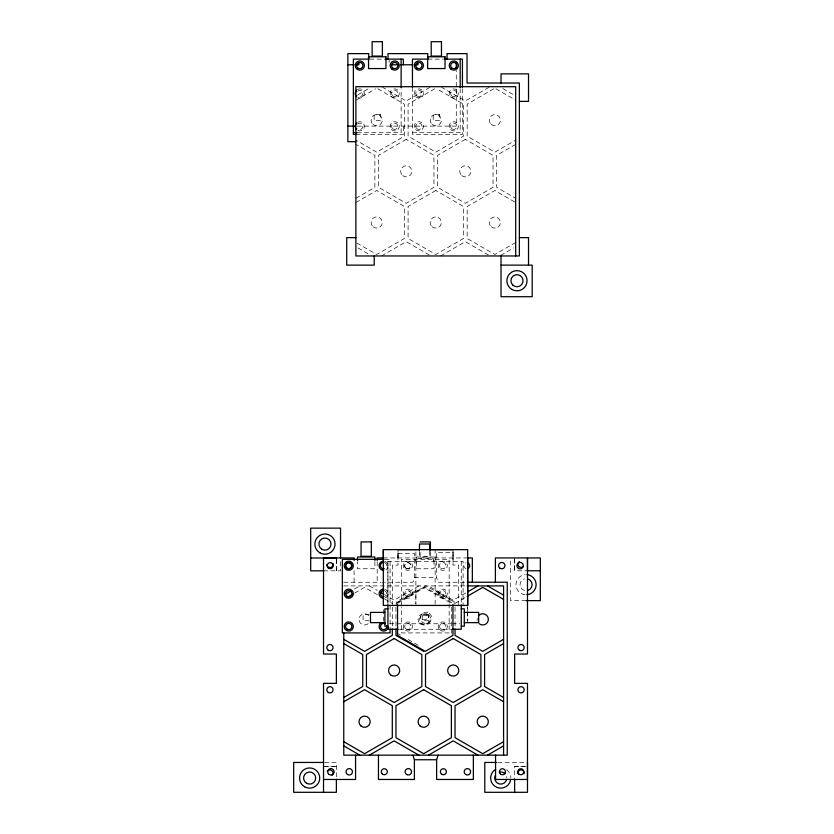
<?xml version="1.0" encoding="UTF-8"?>
<svg xmlns="http://www.w3.org/2000/svg" width="834" height="834" viewBox="0 0 834 834"><rect width="100%" height="100%" fill="white"/><g stroke="black" fill="none" stroke-linecap="round" stroke-linejoin="round"><path stroke-width="0.63" stroke-dasharray="4.17 3.13" d="M336.602 570.831L336.602 557.998M383.327 621.184L383.327 606.86M387.914 605.432L387.914 561.418L463.099 561.418L463.099 605.432M392.501 605.432L392.501 565.087L397.995 565.087L397.995 549.627M396.88 605.432L396.88 601.533L415.885 590.566L415.885 604.191L415.874 549.627M435.139 604.191L435.139 549.637M458.512 605.432L458.512 565.087L453.018 565.087L453.008 549.627M453.018 552.004L453.008 557.946L453.008 552.327L436.62 552.327L436.62 577.649L438.1 582.236L466.05 582.236M454.134 604.139L454.134 601.533L435.129 590.566M467.686 612.062L467.686 621.163L467.686 606.985M467.686 610.759L467.686 606.86M514.411 559.228L514.411 570.779L527.484 570.779M397.995 553.442L414.394 553.442L414.394 577.649L412.913 582.236L382.243 582.236M358.026 94.732L368.722 88.55M355.878 100.205L375.613 88.811M429.885 87.351L406.252 100.997L382.608 87.351M434.681 88.811L408.087 104.177L408.087 136.161L435.786 152.163L463.495 136.161L463.495 104.177L436.901 88.811M488.964 87.351L465.33 100.997L441.686 87.351M493.759 88.811L467.165 104.177L467.165 136.161L494.864 152.163L515.693 140.133M355.878 198.294L374.873 187.327L374.873 155.333L355.878 144.365M355.878 202.526L376.707 190.506L404.417 206.498L404.417 238.493L376.707 254.485L355.878 242.465M515.693 144.365L496.699 155.333L496.699 187.327L515.693 198.294M381.482 255.965L406.252 241.662L431.011 255.965M440.56 255.965L465.33 241.662L490.09 255.965M515.693 242.465L494.864 254.485L467.165 238.493L467.165 206.498L494.864 190.506L515.693 202.526M500.713 255.35L513.556 247.927M354.471 588.992L359.819 585.906M354.731 593.078L364.594 587.376L377.896 595.059M418.897 585.906L394.138 600.199L385.131 594.996M398.235 601.783L425.945 585.781L453.654 601.783M395.962 603.378L423.672 587.376L451.382 603.378M397.547 603.368L425.257 587.365L452.966 603.368M465.591 593.047L453.216 600.199L428.447 585.906M455.041 603.378L466.123 596.977M369.785 59.12L384.714 59.12M427.811 59.12L443.427 59.12M357.223 126.111L456.281 126.111L456.281 70.713M357.15 132.721L401.123 132.721L401.123 88.821M412.455 132.721L460.201 132.721L460.201 88.821M355.941 134.451L403.354 134.451L403.354 126.111M383.327 557.946L467.686 557.946M384.912 559.333L390.083 559.333L390.083 627.856M323.529 570.831L340.543 570.831L340.543 559.187M414.394 577.649L436.62 577.649M343.764 582.236L380.971 582.236M343.764 585.906L466.55 585.906M526.046 600.626L510.471 600.626L510.471 557.946M369.326 614.533L363.092 614.533L363.092 620.767L369.326 620.767M389.822 623.769L450.819 623.769M452.111 623.769L459.899 623.769M399.496 629.274L450.975 629.274M324.728 762.453L336.373 762.453L336.373 779.467M497.731 762.453L524.888 762.453M323.529 766.394L336.373 766.394M524.909 766.394L514.641 766.394L514.641 779.467M324.812 766.623L336.373 766.623M514.641 766.623L527.484 766.623M429.802 613.803L429.374 613.688C435.431 617.702 427.592 626.928 422.348 622.06C416.239 617.233 424.996 608.539 429.854 613.855M429.124 615.398L428.697 615.273C435.202 619.652 425.872 629.097 421.149 623.04C416.01 617.963 424.662 610.394 429.166 615.45M502.85 88.55L513.556 94.732M495.959 88.811L515.693 100.205M377.823 88.811L404.417 104.177L404.417 136.161L376.707 152.163L355.878 140.133M358.026 247.927L368.722 254.109M369.368 585.906L377.249 590.451M384.547 598.895L392.303 603.378M398.235 633.777L400.445 635.049M408.212 639.532L418.188 645.297M453.008 557.936L453.018 565.087M514.641 557.946L514.641 570.779M462.432 88.748L462.432 134.451L412.455 134.451L412.455 88.383M461.265 561.418L461.265 603.701M455.041 607.215L455.041 627.689M451.382 607.215L451.382 635.372M433.305 561.418L433.305 558.394L415.874 558.394L415.885 561.418M430.407 551.503L430.407 556.299L420.148 556.299L420.148 551.503M429.708 551.201L429.719 558.394M419.46 551.201L419.46 558.394M401.415 605.807L401.415 559.333L449.161 559.333L449.161 632.923L401.415 632.923L401.415 607.1M395.962 607.215L395.962 627.689M392.303 607.215L392.303 627.689M389.103 60.246L389.103 62.508M387.914 561.418L387.914 603.701M377.177 561.772L377.177 582.236M374.914 561.689L374.914 568.757L357.494 568.757L357.494 561.689M354.085 570.727L354.085 582.236M336.373 559.28L336.373 570.831M465.945 568.569A3.013 3.013 0 0 1 465.945 562.752M384.443 562.523A3.2 3.2 0 0 1 385.788 567.954M368.19 623.655A5.598 5.598 0 0 1 360.111 622.717A5.598 5.598 0 0 1 361.518 614.7A5.598 5.598 0 0 1 369.441 616.576M477.246 620.35A5.598 5.598 0 0 1 477.236 618.401M384.464 590.67A3.117 3.117 0 0 1 384.464 596.696M384.849 589.252A4.587 4.587 0 0 1 384.849 598.114M384.849 561.324A4.587 4.587 0 0 1 385.954 569.716M525.18 594.725A10.081 10.081 0 0 1 515.965 584.676A10.081 10.081 0 0 1 525.18 574.626M524.492 590.514A6.046 6.046 0 0 1 524.492 578.827M506.53 769.772A10.081 10.081 0 0 1 510.835 778.039M506.592 776.475A6.046 6.046 0 0 1 506.801 778.039M357.588 124.089A3.117 3.117 0 0 1 361.998 124.089A3.117 3.117 0 0 1 361.998 128.499A3.117 3.117 0 0 1 357.588 128.499M357.505 122.327A4.587 4.587 0 0 1 364.385 126.299A4.587 4.587 0 0 1 357.505 130.271M357.588 91.271A3.117 3.117 0 0 1 361.998 91.271A3.117 3.117 0 0 1 361.998 95.681A3.117 3.117 0 0 1 357.588 95.681M357.505 89.499A4.587 4.587 0 0 1 364.385 93.471A4.587 4.587 0 0 1 357.505 97.442M406.252 139.341L378.542 155.333L378.542 187.327L406.252 203.319L433.951 187.327L433.951 155.333L406.252 139.341M465.33 139.341L437.621 155.333L437.621 187.327L465.33 203.319L493.03 187.327L493.03 155.333L465.33 139.341M435.786 190.506L408.087 206.498L408.087 238.493L435.786 254.485L463.495 238.493L463.495 206.498L435.786 190.506M380.367 114.321L374.132 114.321L374.132 120.555L380.367 120.555L380.367 114.321M439.445 114.321L433.211 114.321L433.211 120.555L439.445 120.555L439.445 114.321M433.993 556.997L416.573 556.997L416.573 568.757L433.993 568.757L433.993 556.997M428.405 614.533L422.171 614.533L422.171 620.767L428.405 620.767L428.405 614.533M426.424 615.701L422.755 615.701L422.755 619.37L426.424 619.37L426.424 615.701M397.995 557.946L397.995 552.004L397.995 557.946M406.137 568.267A3.013 3.013 0 0 0 410.662 565.661A3.013 3.013 0 0 0 406.137 563.054A3.013 3.013 0 0 0 406.137 568.267M440.988 568.319A3.2 3.2 0 0 0 445.888 565.733A3.2 3.2 0 0 0 441.196 562.783A3.2 3.2 0 0 0 440.988 568.319M440.529 628.711A3.117 3.117 0 0 0 445.752 627.314A3.117 3.117 0 0 0 441.926 623.498A3.117 3.117 0 0 0 440.529 628.711M440.446 630.473A4.587 4.587 0 0 0 447.326 626.501A4.587 4.587 0 0 0 440.446 622.539A4.587 4.587 0 0 0 440.446 630.473M406.273 629.201A3.117 3.117 0 0 0 410.953 626.501A3.117 3.117 0 0 0 406.273 623.801A3.117 3.117 0 0 0 406.273 629.201M405.543 630.473A4.587 4.587 0 0 0 412.413 626.501A4.587 4.587 0 0 0 405.543 622.539A4.587 4.587 0 0 0 405.543 630.473M440.529 595.883A3.117 3.117 0 0 0 445.752 594.486A3.117 3.117 0 0 0 441.926 590.67A3.117 3.117 0 0 0 440.529 595.883M439.497 596.925A4.587 4.587 0 0 0 447.17 594.871A4.587 4.587 0 0 0 441.551 589.252A4.587 4.587 0 0 0 439.497 596.925M405.626 595.883A3.117 3.117 0 0 0 410.839 594.486A3.117 3.117 0 0 0 407.023 590.67A3.117 3.117 0 0 0 405.626 595.883M405.543 597.655A4.587 4.587 0 0 0 412.413 593.683A4.587 4.587 0 0 0 405.543 589.711A4.587 4.587 0 0 0 405.543 597.655M440.446 569.716A4.587 4.587 0 0 0 447.326 565.744A4.587 4.587 0 0 0 440.446 561.782A4.587 4.587 0 0 0 440.446 569.716M406.273 568.444A3.117 3.117 0 0 0 410.953 565.744A3.117 3.117 0 0 0 406.273 563.044A3.117 3.117 0 0 0 406.273 568.444M405.543 569.716A4.587 4.587 0 0 0 412.413 565.744A4.587 4.587 0 0 0 405.543 561.782A4.587 4.587 0 0 0 405.543 569.716M420.075 623.655A5.598 5.598 0 0 0 429.187 620.35A5.598 5.598 0 0 0 421.764 614.116A5.598 5.598 0 0 0 420.075 623.655M416.666 128.499A3.117 3.117 0 0 0 421.889 127.102A3.117 3.117 0 0 0 418.063 123.286A3.117 3.117 0 0 0 416.666 128.499M415.634 129.541A4.587 4.587 0 0 0 423.307 127.487A4.587 4.587 0 0 0 417.688 121.868A4.587 4.587 0 0 0 415.634 129.541M452.226 128.999A3.117 3.117 0 0 0 456.896 126.299A3.117 3.117 0 0 0 452.226 123.599A3.117 3.117 0 0 0 452.226 128.999M450.537 129.541A4.587 4.587 0 0 0 458.21 127.487A4.587 4.587 0 0 0 452.591 121.868A4.587 4.587 0 0 0 450.537 129.541M417.313 96.171A3.117 3.117 0 0 0 421.994 93.471A3.117 3.117 0 0 0 417.313 90.77A3.117 3.117 0 0 0 417.313 96.171M415.634 96.713A4.587 4.587 0 0 0 423.307 94.659A4.587 4.587 0 0 0 417.688 89.04A4.587 4.587 0 0 0 415.634 96.713M452.226 96.171A3.117 3.117 0 0 0 456.896 93.471A3.117 3.117 0 0 0 452.226 90.77A3.117 3.117 0 0 0 452.226 96.171M450.537 96.713A4.587 4.587 0 0 0 458.21 94.659A4.587 4.587 0 0 0 452.591 89.04A4.587 4.587 0 0 0 450.537 96.713M393.148 128.999A3.117 3.117 0 0 0 397.818 126.299A3.117 3.117 0 0 0 393.148 123.599A3.117 3.117 0 0 0 393.148 128.999M391.459 129.541A4.587 4.587 0 0 0 399.132 127.487A4.587 4.587 0 0 0 393.512 121.868A4.587 4.587 0 0 0 391.459 129.541M393.148 96.171A3.117 3.117 0 0 0 397.818 93.471A3.117 3.117 0 0 0 393.148 90.77A3.117 3.117 0 0 0 393.148 96.171M391.459 96.713A4.587 4.587 0 0 0 399.132 94.659A4.587 4.587 0 0 0 393.512 89.04A4.587 4.587 0 0 0 391.459 96.713M432.189 124.454A5.598 5.598 0 0 0 441.301 121.139A5.598 5.598 0 0 0 433.878 114.915A5.598 5.598 0 0 0 432.189 124.454M491.268 124.454A5.598 5.598 0 0 0 500.379 121.139A5.598 5.598 0 0 0 492.957 114.915A5.598 5.598 0 0 0 491.268 124.454M373.111 124.454A5.598 5.598 0 0 0 382.222 121.139A5.598 5.598 0 0 0 374.8 114.915A5.598 5.598 0 0 0 373.111 124.454M461.734 175.62A5.598 5.598 0 0 0 470.835 172.304A5.598 5.598 0 0 0 463.412 166.07A5.598 5.598 0 0 0 461.734 175.62M402.655 175.62A5.598 5.598 0 0 0 411.756 172.304A5.598 5.598 0 0 0 404.334 166.07A5.598 5.598 0 0 0 402.655 175.62M432.189 226.785A5.598 5.598 0 0 0 441.301 223.47A5.598 5.598 0 0 0 433.878 217.236A5.598 5.598 0 0 0 432.189 226.785M373.111 226.785A5.598 5.598 0 0 0 382.222 223.47A5.598 5.598 0 0 0 374.8 217.236A5.598 5.598 0 0 0 373.111 226.785M491.268 226.785A5.598 5.598 0 0 0 500.379 223.47A5.598 5.598 0 0 0 492.957 217.236A5.598 5.598 0 0 0 491.268 226.785"/><path stroke-width="1.25" d="M383.327 549.627L383.327 605.432L467.686 605.432L467.686 549.627L383.327 549.627L383.327 557.936L377.177 557.946L377.177 560.5M527.484 570.779L527.484 557.946L527.484 654.033L514.641 654.033L514.641 683.369L527.484 683.369L527.484 779.467L495.563 779.467L495.563 755.166M438.1 755.166L436.62 759.753L436.62 779.467L473.358 779.467L473.358 755.166M345.912 593.933L351.26 590.847M348.153 596.873L352.532 594.34M467.843 591.754L477.976 585.906M467.238 596.341L482.75 587.376L503.58 599.406M343.764 697.495L362.759 686.528L362.759 654.544L343.764 643.577M343.764 701.738L364.594 689.708L392.303 705.7L392.303 737.694L364.594 753.686L343.764 741.666M503.58 639.334L482.75 651.364L455.041 635.372L455.041 628.972M503.58 643.577L484.585 654.544L484.585 686.528L503.58 697.495M369.368 755.166L394.138 740.873L418.897 755.166M428.447 755.166L453.216 740.873L477.976 755.166M503.58 741.666L482.75 753.686L455.041 737.694L455.041 705.7L482.75 689.708L503.58 701.738M487.525 755.166L503.58 745.898M368.868 59.12L353.376 59.12L353.376 134.451L355.941 134.451M385.423 59.12L403.354 59.12L403.354 64.771M427.946 59.12L412.455 59.12L412.455 87.528M444.501 59.12L462.432 59.12L462.432 87.466M347.882 64.771L353.991 64.771M356.431 64.771L358.881 64.771L358.881 62.508M391.417 64.771L398.172 64.771M400.758 64.771L412.767 64.771M415.363 64.771L417.959 64.771L417.959 62.508M519.363 101.373L528.527 101.373L528.527 73.861L501.026 73.861L501.026 83.025M347.882 126.111L354.325 126.111M353.376 132.721L357.15 132.721M355.878 141.686L347.882 141.686L347.882 53.616L368.743 53.616L368.743 59.12M355.878 237.627L346.715 237.627L346.715 265.129L374.216 265.129L374.216 255.965M519.363 237.627L528.527 237.627L528.527 265.129M501.026 265.129L532.196 265.129L532.196 296.706L501.026 296.706L501.026 255.965M420.148 541.912L430.407 541.912L430.407 550.304M397.995 549.648L419.752 549.637M429.979 549.637L453.018 549.637M467.686 557.946L472.346 557.946L472.346 582.236M310.696 557.998L336.602 557.998M384.057 559.333L342.336 559.333L342.336 632.923L390.083 632.923L390.083 629.055M323.769 570.831L310.696 570.831L310.696 528.141L340.543 528.141L340.543 557.894M527.244 570.779L540.317 570.779M467.311 582.236L507.249 582.236L507.249 755.166L343.764 755.166L343.764 632.902M467.196 585.906L503.58 585.906L503.58 755.166M526.046 600.626L540.317 600.626L540.317 557.946L495.386 557.946L495.386 582.236M387.914 608.82L384.891 608.82L384.891 626.24L387.914 626.24M461.265 608.82L464.288 608.82L464.288 626.24L461.265 626.24M384.891 612.396L370.494 612.396L370.494 622.654L384.891 622.654M464.288 612.396L478.685 612.396L478.685 622.654L464.288 622.654M398.204 629.274L387.914 629.274L387.914 604.984M452.257 629.274L461.265 629.274L461.265 604.984M412.913 755.166L414.394 759.753L436.62 759.753M323.436 762.453L293.683 762.453L293.683 792.3L336.373 792.3L336.373 779.321M496.438 762.453L484.794 762.453L484.794 792.3L527.484 792.3L527.484 762.453M323.529 779.467L355.565 779.467L355.565 755.166M487.525 585.906L503.58 595.174M380.627 592.401L384.005 594.35M423.672 651.364L395.962 635.372L395.962 628.972M343.764 639.334L364.594 651.364L392.303 635.372L392.303 628.972M343.764 745.898L359.819 755.166M515.693 255.965L515.693 86.694L355.878 86.694L355.878 255.965L519.363 255.965L519.363 83.025L467.019 83.025L467.019 53.616L447.066 53.616L447.066 59.12M514.641 779.425L514.641 792.3M467.686 557.936L467.686 605.432M460.201 59.12L460.201 87.528M456.281 62.988L456.281 68.138M452.966 604.65L452.966 635.362L425.257 651.364L397.547 635.362L397.547 604.65M429.708 549.992L429.708 543.997L419.46 543.997L419.46 550.002M427.811 59.12L427.811 53.616L387.998 53.616L387.998 59.12M414.394 759.753L414.394 779.467L378.448 779.467L378.448 755.166M401.123 59.12L401.123 87.528M374.914 560.531L374.914 556.997L357.494 556.997L357.494 560.531M354.085 560.5L354.085 557.946L323.529 557.946L323.529 654.033L336.373 654.033L336.373 683.369L323.529 683.369L323.529 792.3M467.499 562.752A3.013 3.013 0 0 1 467.499 568.569M384.328 568.736A3.2 3.2 0 0 1 380.429 565.973A3.2 3.2 0 0 1 383.609 562.408M479.154 615.085A5.598 5.598 0 0 1 486.816 615.534A5.598 5.598 0 0 1 486.816 623.217A5.598 5.598 0 0 1 479.154 623.655M386.674 625.698A3.117 3.117 0 0 1 383.661 629.628A3.117 3.117 0 0 1 380.648 625.698A3.117 3.117 0 0 1 385.214 623.801M388.248 626.501A4.587 4.587 0 0 1 381.367 630.473A4.587 4.587 0 0 1 381.367 622.539M383.661 596.8A3.117 3.117 0 0 1 380.544 593.683A3.117 3.117 0 0 1 383.661 590.566M383.661 598.27A4.587 4.587 0 0 1 379.074 593.683A4.587 4.587 0 0 1 383.661 589.096M383.661 570.331A4.587 4.587 0 0 1 379.074 565.744A4.587 4.587 0 0 1 383.661 561.167M523.262 566.567A3.117 3.117 0 0 1 518.362 562.804M518.852 562.158A3.117 3.117 0 0 1 519.499 561.657M526.932 574.626A10.081 10.081 0 0 1 536.137 584.676A10.081 10.081 0 0 1 526.932 594.725M527.62 578.827A6.046 6.046 0 0 1 527.62 590.514M518.05 773.848A3.117 3.117 0 0 1 521.062 769.928A3.117 3.117 0 0 1 524.075 773.848M510.491 780.645A10.081 10.081 0 0 1 494.604 786.035A10.081 10.081 0 0 1 495.709 769.302M506.592 779.602A6.046 6.046 0 0 1 498.43 783.626A6.046 6.046 0 0 1 495.511 775.015M499.18 772.19A6.046 6.046 0 0 1 505.029 773.754M332.964 563.607A3.117 3.117 0 0 1 330.358 567.506A3.117 3.117 0 0 1 326.834 564.409M327.251 771.481A3.117 3.117 0 0 1 331.849 770.574A3.117 3.117 0 0 1 332.151 775.245M356.556 129.541A4.587 4.587 0 0 1 356.556 123.057M356.556 96.713A4.587 4.587 0 0 1 356.556 90.228M394.138 638.542L366.428 654.544L366.428 686.528L394.138 702.53L421.837 686.528L421.837 654.544L394.138 638.542M453.216 638.542L425.507 654.544L425.507 686.528L453.216 702.53L480.916 686.528L480.916 654.544L453.216 638.542M423.672 689.708L395.962 705.7L395.962 737.694L423.672 753.686L451.382 737.694L451.382 705.7L423.672 689.708M382.389 41.7L372.131 41.7L372.131 56.097L382.389 56.097L382.389 41.7M441.467 41.7L431.209 41.7L431.209 56.097L441.467 56.097L441.467 41.7M385.965 56.795L368.545 56.795L368.545 68.555L385.965 68.555L385.965 56.795M445.043 56.795L427.623 56.795L427.623 68.555L445.043 68.555L445.043 56.795M371.328 541.912L361.07 541.912L361.07 556.299L371.328 556.299L371.328 541.912M511.94 289.461A10.081 10.081 0 0 0 527.067 280.724A10.081 10.081 0 0 0 511.94 271.988A10.081 10.081 0 0 0 511.94 289.461M512.702 284.999A6.046 6.046 0 0 0 522.824 282.288A6.046 6.046 0 0 0 515.412 274.876A6.046 6.046 0 0 0 512.702 284.999M328.387 692.491A3.117 3.117 0 0 0 333.068 689.791A3.117 3.117 0 0 0 328.387 687.091A3.117 3.117 0 0 0 328.387 692.491M327.752 649.822A3.117 3.117 0 0 0 332.964 648.425A3.117 3.117 0 0 0 329.149 644.599A3.117 3.117 0 0 0 327.752 649.822M519.499 692.491A3.117 3.117 0 0 0 524.179 689.791A3.117 3.117 0 0 0 519.499 687.091A3.117 3.117 0 0 0 519.499 692.491M519.499 650.311A3.117 3.117 0 0 0 524.179 647.611A3.117 3.117 0 0 0 519.499 644.911A3.117 3.117 0 0 0 519.499 650.311M500.066 568.319A3.2 3.2 0 0 0 504.966 565.733A3.2 3.2 0 0 0 500.275 562.783A3.2 3.2 0 0 0 500.066 568.319M347.059 568.267A3.013 3.013 0 0 0 351.583 565.661A3.013 3.013 0 0 0 347.059 563.054A3.013 3.013 0 0 0 347.059 568.267M441.864 774.348A3.013 3.013 0 0 0 446.378 771.742A3.013 3.013 0 0 0 441.864 769.136A3.013 3.013 0 0 0 441.864 774.348M406.617 774.505A3.2 3.2 0 0 0 411.527 771.909A3.2 3.2 0 0 0 406.825 768.958A3.2 3.2 0 0 0 406.617 774.505M382.16 773.879A3.013 3.013 0 0 0 387.195 772.524A3.013 3.013 0 0 0 383.504 768.833A3.013 3.013 0 0 0 382.16 773.879M347.538 774.505A3.2 3.2 0 0 0 352.448 771.909A3.2 3.2 0 0 0 347.747 768.958A3.2 3.2 0 0 0 347.538 774.505M500.317 773.879A3.013 3.013 0 0 0 505.352 772.524A3.013 3.013 0 0 0 501.661 768.833A3.013 3.013 0 0 0 500.317 773.879M465.695 774.505A3.2 3.2 0 0 0 470.605 771.909A3.2 3.2 0 0 0 465.904 768.958A3.2 3.2 0 0 0 465.695 774.505M328.096 567.787A3.013 3.013 0 0 0 333.141 566.442A3.013 3.013 0 0 0 329.451 562.752A3.013 3.013 0 0 0 328.096 567.787M518.404 568.319A3.2 3.2 0 0 0 523.304 565.733A3.2 3.2 0 0 0 518.612 562.783A3.2 3.2 0 0 0 518.404 568.319M329.201 774.505A3.2 3.2 0 0 0 334.111 771.909A3.2 3.2 0 0 0 329.409 768.958A3.2 3.2 0 0 0 329.201 774.505M518.654 773.879A3.013 3.013 0 0 0 523.689 772.524A3.013 3.013 0 0 0 519.999 768.833A3.013 3.013 0 0 0 518.654 773.879M390.541 674.821A5.598 5.598 0 0 0 399.642 671.506A5.598 5.598 0 0 0 392.22 665.282A5.598 5.598 0 0 0 390.541 674.821M449.62 674.821A5.598 5.598 0 0 0 458.721 671.506A5.598 5.598 0 0 0 451.298 665.282A5.598 5.598 0 0 0 449.62 674.821M420.075 725.987A5.598 5.598 0 0 0 429.187 722.671A5.598 5.598 0 0 0 421.764 716.437A5.598 5.598 0 0 0 420.075 725.987M479.154 725.987A5.598 5.598 0 0 0 488.265 722.671A5.598 5.598 0 0 0 480.843 716.437A5.598 5.598 0 0 0 479.154 725.987M360.997 725.987A5.598 5.598 0 0 0 370.108 722.671A5.598 5.598 0 0 0 362.686 716.437A5.598 5.598 0 0 0 360.997 725.987M347.194 629.201A3.117 3.117 0 0 0 351.875 626.501A3.117 3.117 0 0 0 347.194 623.801A3.117 3.117 0 0 0 347.194 629.201M346.464 630.473A4.587 4.587 0 0 0 353.335 626.501A4.587 4.587 0 0 0 346.464 622.539A4.587 4.587 0 0 0 346.464 630.473M346.548 595.883A3.117 3.117 0 0 0 351.76 594.486A3.117 3.117 0 0 0 347.945 590.67A3.117 3.117 0 0 0 346.548 595.883M346.464 597.655A4.587 4.587 0 0 0 353.335 593.683A4.587 4.587 0 0 0 346.464 589.711A4.587 4.587 0 0 0 346.464 597.655M347.194 568.444A3.117 3.117 0 0 0 351.875 565.744A3.117 3.117 0 0 0 347.194 563.044A3.117 3.117 0 0 0 347.194 568.444M346.464 569.716A4.587 4.587 0 0 0 353.335 565.744A4.587 4.587 0 0 0 346.464 561.782A4.587 4.587 0 0 0 346.464 569.716M319.912 552.838A10.081 10.081 0 0 0 335.049 544.102A10.081 10.081 0 0 0 319.912 535.365A10.081 10.081 0 0 0 319.912 552.838M321.934 549.335A6.046 6.046 0 0 0 331.015 544.102A6.046 6.046 0 0 0 321.934 538.858A6.046 6.046 0 0 0 321.934 549.335M304.598 786.775A10.081 10.081 0 0 0 319.724 778.039A10.081 10.081 0 0 0 304.598 769.302A10.081 10.081 0 0 0 304.598 786.775M306.61 783.282A6.046 6.046 0 0 0 315.69 778.039A6.046 6.046 0 0 0 306.61 772.795A6.046 6.046 0 0 0 306.61 783.282M416.666 67.742A3.117 3.117 0 0 0 421.889 66.345A3.117 3.117 0 0 0 418.063 62.529A3.117 3.117 0 0 0 416.666 67.742M451.58 67.742A3.117 3.117 0 0 0 456.792 66.345A3.117 3.117 0 0 0 452.977 62.529A3.117 3.117 0 0 0 451.58 67.742M416.583 69.514A4.587 4.587 0 0 0 423.463 65.542A4.587 4.587 0 0 0 416.583 61.57A4.587 4.587 0 0 0 416.583 69.514M450.537 68.784A4.587 4.587 0 0 0 458.21 66.73A4.587 4.587 0 0 0 452.591 61.111A4.587 4.587 0 0 0 450.537 68.784M357.588 67.742A3.117 3.117 0 0 0 362.811 66.345A3.117 3.117 0 0 0 358.995 62.529A3.117 3.117 0 0 0 357.588 67.742M392.501 67.742A3.117 3.117 0 0 0 397.714 66.345A3.117 3.117 0 0 0 393.898 62.529A3.117 3.117 0 0 0 392.501 67.742M357.505 69.514A4.587 4.587 0 0 0 364.385 65.542A4.587 4.587 0 0 0 357.505 61.57A4.587 4.587 0 0 0 357.505 69.514M391.459 68.784A4.587 4.587 0 0 0 399.132 66.73A4.587 4.587 0 0 0 393.512 61.111A4.587 4.587 0 0 0 391.459 68.784"/></g></svg>
